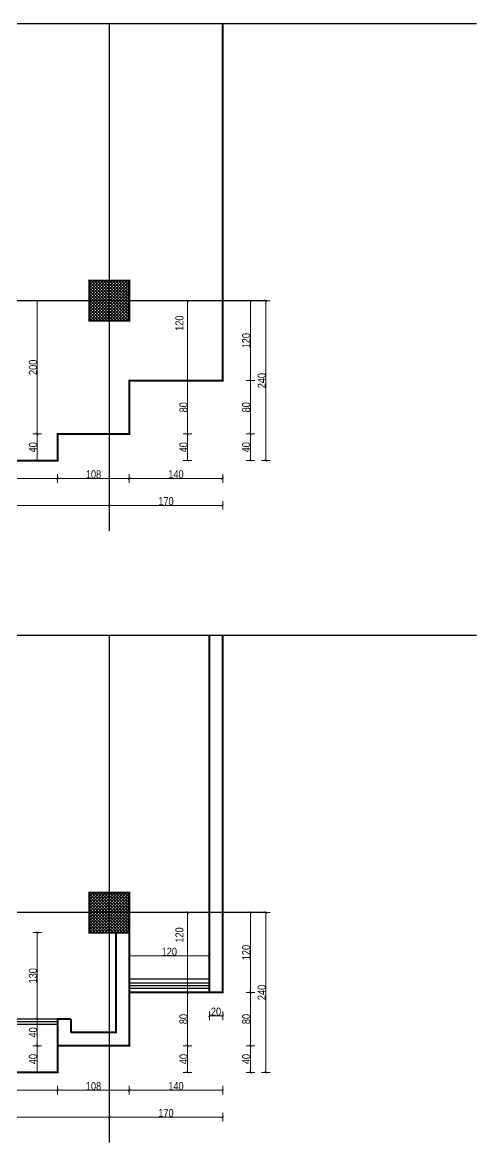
# Model space of a CAD drawing. Extents: x 250879 to 348495, y -51522 to -9360.
# Drawn here: x 273975 to 274656, y -34295 to -32615 of the extents above; entities that cross this region are included whole.
import ezdxf

# ---------------------------------------------------------------- set-up
doc = ezdxf.new("R2010")
doc.units = 0
doc.layers.get('DEFPOINTS').update_dxf_attribs({"color": 9, "linetype": 'CONTINUOUS'})
for name, color, linetype in [('AXIS', 1, 'CONTINUOUS'), ('CURTAIN', 150, 'CONTINUOUS'), ('WALL', 7, 'CONTINUOUS')]:
    doc.layers.add(name, color=color, linetype=linetype)
doc.layers.add('dimention', color=151, linetype='CONTINUOUS', lineweight=13)
doc.styles.add('yon', font='ARIALN.TTF')
doc.dimstyles.new('CM', dxfattribs={"dimscale": 0, "dimtxt": 12, "dimasz": 0.4, "dimexe": 50, "dimexo": 1000, "dimgap": 0.03, "dimtad": 1, "dimdec": 0, "dimzin": 0, "dimdsep": 46, "dimtxsty": 'yon', "dimblk": 'Ar thick3', "dimcen": 3, "dimdle": 8, "dimse1": 1, "dimse2": 1, "dimclrd": 8, "dimclre": 8, "dimclrt": 30, "dimadec": 0, "dimazin": 0, "dimtfac": 1, "dimtdec": 0, "dimtix": 1, "dimtmove": 1, "dimatfit": 3, "dimfxl": 50, "dimtolj": 1, "dimtzin": 0, "dimlwd": 9, "dimarcsym": 0})

# ---------------------------------------------------------------- blocks, each defined once
blk = doc.blocks.new('Ar thick3')
at = {"layer": 'dimention'}
blk.add_line((0, 16.2), (0, -16.2), dxfattribs=at)
at = {"layer": 'dimention', "const_width": 1.5}
blk.add_lwpolyline([(-5, -5.1), (5, 4.9)], dxfattribs=at)
blk = doc.blocks.new('*D1362')
at = {"layer": 'DEFPOINTS', "color": 0, "linetype": 'Continuous', "transparency": 16777216}
for p in [(274192.7, -33950), (274171.3, -34069.8), (274222.9, -34069.8)]:
    blk.add_point(p, dxfattribs=at)
at = {"layer": 'WALL', "color": 8, "linetype": 'Continuous', "lineweight": 9, "transparency": 16777216}
blk.add_line((274222.9, -33950.4), (274222.9, -34069.4), dxfattribs=at)
at = {"layer": 'WALL', "color": 8, "linetype": 'Continuous', "lineweight": 9, "transparency": 16777216, "xscale": 0.4, "yscale": 0.4, "zscale": 0.4}
for p, rotation in [((274222.9, -33950), 90), ((274222.9, -34069.8), 270)]:
    blk.add_blockref('Ar thick3', p, dxfattribs=dict(at, rotation=rotation))
at = {"layer": 'WALL', "color": 30, "linetype": 'Continuous', "transparency": 16777216, "insert": (274210.6, -33983.6), "char_height": 12, "attachment_point": 5, "rotation": 90, "style": 'yon'}
blk.add_mtext('\\A1;120', dxfattribs=at)
blk = doc.blocks.new('*D1363')
at = {"layer": 'DEFPOINTS', "color": 0, "linetype": 'Continuous', "transparency": 16777216}
for p in [(274135.4, -34149.7), (274027.9, -34189.7), (274222.8, -34189.7)]:
    blk.add_point(p, dxfattribs=at)
at = {"layer": 'WALL', "color": 8, "linetype": 'Continuous', "lineweight": 9, "transparency": 16777216}
blk.add_line((274222.8, -34150.1), (274222.8, -34189.3), dxfattribs=at)
at = {"layer": 'WALL', "color": 8, "linetype": 'Continuous', "lineweight": 9, "transparency": 16777216, "xscale": 0.4, "yscale": 0.4, "zscale": 0.4}
for p, rotation in [((274222.8, -34149.7), 90), ((274222.8, -34189.7), 270)]:
    blk.add_blockref('Ar thick3', p, dxfattribs=dict(at, rotation=rotation))
at = {"layer": 'WALL', "color": 30, "linetype": 'Continuous', "transparency": 16777216, "insert": (274216.7, -34169.7), "char_height": 12, "attachment_point": 5, "rotation": 90, "style": 'yon'}
blk.add_mtext('\\A1;40', dxfattribs=at)
blk = doc.blocks.new('*D1370')
at = {"layer": 'DEFPOINTS', "color": 0, "linetype": 'Continuous', "transparency": 16777216}
for p in [(273747.9, -34189.7), (274027.9, -34189.7), (274027.9, -34216.4)]:
    blk.add_point(p, dxfattribs=at)
at = {"layer": 'WALL', "color": 8, "linetype": 'Continuous', "lineweight": 9, "transparency": 16777216}
blk.add_line((273748.3, -34216.4), (274027.5, -34216.4), dxfattribs=at)
at = {"layer": 'WALL', "color": 8, "linetype": 'Continuous', "lineweight": 9, "transparency": 16777216, "xscale": 0.4, "yscale": 0.4, "zscale": 0.4, "rotation": 180}
blk.add_blockref('Ar thick3', (273747.9, -34216.4), dxfattribs=at)
at = {"layer": 'WALL', "color": 8, "linetype": 'Continuous', "lineweight": 9, "transparency": 16777216, "xscale": 0.4, "yscale": 0.4, "zscale": 0.4}
blk.add_blockref('Ar thick3', (274027.9, -34216.4), dxfattribs=at)
at = {"layer": 'WALL', "color": 30, "linetype": 'Continuous', "transparency": 16777216, "insert": (273887.9, -34210.3), "char_height": 12, "attachment_point": 5, "style": 'yon'}
blk.add_mtext('\\A1;280', dxfattribs=at)
blk = doc.blocks.new('*D1371')
at = {"layer": 'DEFPOINTS', "color": 0, "linetype": 'Continuous', "transparency": 16777216}
for p in [(274135.4, -34149.7), (274027.9, -34189.7), (274135.4, -34216.4)]:
    blk.add_point(p, dxfattribs=at)
at = {"layer": 'WALL', "color": 8, "linetype": 'Continuous', "lineweight": 9, "transparency": 16777216}
blk.add_line((274028.3, -34216.4), (274135, -34216.4), dxfattribs=at)
at = {"layer": 'WALL', "color": 8, "linetype": 'Continuous', "lineweight": 9, "transparency": 16777216, "xscale": 0.4, "yscale": 0.4, "zscale": 0.4, "rotation": 180}
blk.add_blockref('Ar thick3', (274027.9, -34216.4), dxfattribs=at)
at = {"layer": 'WALL', "color": 8, "linetype": 'Continuous', "lineweight": 9, "transparency": 16777216, "xscale": 0.4, "yscale": 0.4, "zscale": 0.4}
blk.add_blockref('Ar thick3', (274135.4, -34216.4), dxfattribs=at)
at = {"layer": 'WALL', "color": 30, "linetype": 'Continuous', "transparency": 16777216, "insert": (274081.7, -34210.3), "char_height": 12, "attachment_point": 5, "style": 'yon'}
blk.add_mtext('\\A1;108', dxfattribs=at)
blk = doc.blocks.new('*D1377')
at = {"layer": 'DEFPOINTS', "color": 0, "linetype": 'Continuous', "transparency": 16777216}
for p in [(273997.1, -34149.7), (274027.9, -34149.7), (274027.9, -34189.7)]:
    blk.add_point(p, dxfattribs=at)
at = {"layer": 'WALL', "color": 8, "linetype": 'Continuous', "lineweight": 9, "transparency": 16777216}
blk.add_line((273997.1, -34189.3), (273997.1, -34150.1), dxfattribs=at)
at = {"layer": 'WALL', "color": 8, "linetype": 'Continuous', "lineweight": 9, "transparency": 16777216, "xscale": 0.4, "yscale": 0.4, "zscale": 0.4}
for p, rotation in [((273997.1, -34149.7), 90), ((273997.1, -34189.7), 270)]:
    blk.add_blockref('Ar thick3', p, dxfattribs=dict(at, rotation=rotation))
at = {"layer": 'WALL', "color": 30, "linetype": 'Continuous', "transparency": 16777216, "insert": (273990.9, -34169.7), "char_height": 12, "attachment_point": 5, "rotation": 90, "style": 'yon'}
blk.add_mtext('\\A1;40', dxfattribs=at)
blk = doc.blocks.new('*D1378')
at = {"layer": 'DEFPOINTS', "color": 0, "linetype": 'Continuous', "transparency": 16777216}
for p in [(273997.1, -34109.7), (274027.9, -34109.7), (274027.9, -34149.7)]:
    blk.add_point(p, dxfattribs=at)
at = {"layer": 'WALL', "color": 8, "linetype": 'Continuous', "lineweight": 9, "transparency": 16777216}
blk.add_line((273997.1, -34149.3), (273997.1, -34110.1), dxfattribs=at)
at = {"layer": 'WALL', "color": 8, "linetype": 'Continuous', "lineweight": 9, "transparency": 16777216, "xscale": 0.4, "yscale": 0.4, "zscale": 0.4}
for p, rotation in [((273997.1, -34109.7), 90), ((273997.1, -34149.7), 270)]:
    blk.add_blockref('Ar thick3', p, dxfattribs=dict(at, rotation=rotation))
at = {"layer": 'WALL', "color": 30, "linetype": 'Continuous', "transparency": 16777216, "insert": (273990.9, -34129.7), "char_height": 12, "attachment_point": 5, "rotation": 90, "style": 'yon'}
blk.add_mtext('\\A1;40', dxfattribs=at)
blk = doc.blocks.new('*D1379')
at = {"layer": 'DEFPOINTS', "color": 0, "linetype": 'Continuous', "transparency": 16777216}
for p in [(273997.1, -33980), (274075.4, -33980), (274027.9, -34109.7)]:
    blk.add_point(p, dxfattribs=at)
at = {"layer": 'WALL', "color": 8, "linetype": 'Continuous', "lineweight": 9, "transparency": 16777216}
blk.add_line((273997.1, -34109.3), (273997.1, -33980.4), dxfattribs=at)
at = {"layer": 'WALL', "color": 8, "linetype": 'Continuous', "lineweight": 9, "transparency": 16777216, "xscale": 0.4, "yscale": 0.4, "zscale": 0.4}
for p, rotation in [((273997.1, -33980), 90), ((273997.1, -34109.7), 270)]:
    blk.add_blockref('Ar thick3', p, dxfattribs=dict(at, rotation=rotation))
at = {"layer": 'WALL', "color": 30, "linetype": 'Continuous', "transparency": 16777216, "insert": (273990.9, -34044.8), "char_height": 12, "attachment_point": 5, "rotation": 90, "style": 'yon'}
blk.add_mtext('\\A1;130', dxfattribs=at)
blk = doc.blocks.new('*D1380')
at = {"layer": 'DEFPOINTS', "color": 0, "linetype": 'Continuous', "transparency": 16777216}
for p in [(274255.4, -33980), (274135.4, -34000.8), (274255.4, -34015)]:
    blk.add_point(p, dxfattribs=at)
at = {"layer": 'WALL', "color": 8, "linetype": 'Continuous', "lineweight": 9, "transparency": 16777216}
blk.add_line((274135.8, -34015), (274255, -34015), dxfattribs=at)
at = {"layer": 'WALL', "color": 8, "linetype": 'Continuous', "lineweight": 9, "transparency": 16777216, "xscale": 0.4, "yscale": 0.4, "zscale": 0.4, "rotation": 180}
blk.add_blockref('Ar thick3', (274135.4, -34015), dxfattribs=at)
at = {"layer": 'WALL', "color": 8, "linetype": 'Continuous', "lineweight": 9, "transparency": 16777216, "xscale": 0.4, "yscale": 0.4, "zscale": 0.4}
blk.add_blockref('Ar thick3', (274255.4, -34015), dxfattribs=at)
at = {"layer": 'WALL', "color": 30, "linetype": 'Continuous', "transparency": 16777216, "insert": (274195.4, -34008.8), "char_height": 12, "attachment_point": 5, "style": 'yon'}
blk.add_mtext('\\A1;120', dxfattribs=at)
blk = doc.blocks.new('*D1381')
at = {"layer": 'DEFPOINTS', "color": 0, "linetype": 'Continuous', "transparency": 16777216}
for p in [(274255.4, -34069.8), (274275.4, -34069.8), (274275.4, -34104.8)]:
    blk.add_point(p, dxfattribs=at)
at = {"layer": 'WALL', "color": 8, "linetype": 'Continuous', "lineweight": 9, "transparency": 16777216}
blk.add_line((274255.8, -34104.8), (274275, -34104.8), dxfattribs=at)
at = {"layer": 'WALL', "color": 8, "linetype": 'Continuous', "lineweight": 9, "transparency": 16777216, "xscale": 0.4, "yscale": 0.4, "zscale": 0.4, "rotation": 180}
blk.add_blockref('Ar thick3', (274255.4, -34104.8), dxfattribs=at)
at = {"layer": 'WALL', "color": 8, "linetype": 'Continuous', "lineweight": 9, "transparency": 16777216, "xscale": 0.4, "yscale": 0.4, "zscale": 0.4}
blk.add_blockref('Ar thick3', (274275.4, -34104.8), dxfattribs=at)
at = {"layer": 'WALL', "color": 30, "linetype": 'Continuous', "transparency": 16777216, "insert": (274265.4, -34098.6), "char_height": 12, "attachment_point": 5, "style": 'yon'}
blk.add_mtext('\\A1;20', dxfattribs=at)
blk = doc.blocks.new('*D1382')
at = {"layer": 'DEFPOINTS', "color": 0, "linetype": 'Continuous', "transparency": 16777216}
for p in [(274298.3, -33950), (274275.4, -34069.8), (274316.9, -34069.8)]:
    blk.add_point(p, dxfattribs=at)
at = {"layer": 'WALL', "color": 8, "linetype": 'Continuous', "lineweight": 9, "transparency": 16777216}
blk.add_line((274316.9, -33950.4), (274316.9, -34069.4), dxfattribs=at)
at = {"layer": 'WALL', "color": 8, "linetype": 'Continuous', "lineweight": 9, "transparency": 16777216, "xscale": 0.4, "yscale": 0.4, "zscale": 0.4}
for p, rotation in [((274316.9, -33950), 90), ((274316.9, -34069.8), 270)]:
    blk.add_blockref('Ar thick3', p, dxfattribs=dict(at, rotation=rotation))
at = {"layer": 'WALL', "color": 30, "linetype": 'Continuous', "transparency": 16777216, "insert": (274310.7, -34009.9), "char_height": 12, "attachment_point": 5, "rotation": 90, "style": 'yon'}
blk.add_mtext('\\A1;120', dxfattribs=at)
blk = doc.blocks.new('*D1383')
at = {"layer": 'DEFPOINTS', "color": 0, "linetype": 'Continuous', "transparency": 16777216}
for p in [(274275.4, -34069.8), (274135.4, -34149.7), (274316.9, -34149.7)]:
    blk.add_point(p, dxfattribs=at)
at = {"layer": 'WALL', "color": 8, "linetype": 'Continuous', "lineweight": 9, "transparency": 16777216}
blk.add_line((274316.9, -34070.2), (274316.9, -34149.3), dxfattribs=at)
at = {"layer": 'WALL', "color": 8, "linetype": 'Continuous', "lineweight": 9, "transparency": 16777216, "xscale": 0.4, "yscale": 0.4, "zscale": 0.4}
for p, rotation in [((274316.9, -34069.8), 90), ((274316.9, -34149.7), 270)]:
    blk.add_blockref('Ar thick3', p, dxfattribs=dict(at, rotation=rotation))
at = {"layer": 'WALL', "color": 30, "linetype": 'Continuous', "transparency": 16777216, "insert": (274310.7, -34109.7), "char_height": 12, "attachment_point": 5, "rotation": 90, "style": 'yon'}
blk.add_mtext('\\A1;80', dxfattribs=at)
blk = doc.blocks.new('*D1384')
at = {"layer": 'DEFPOINTS', "color": 0, "linetype": 'Continuous', "transparency": 16777216}
for p in [(274135.4, -34149.7), (274027.9, -34189.7), (274316.9, -34189.7)]:
    blk.add_point(p, dxfattribs=at)
at = {"layer": 'WALL', "color": 8, "linetype": 'Continuous', "lineweight": 9, "transparency": 16777216}
blk.add_line((274316.9, -34150.1), (274316.9, -34189.3), dxfattribs=at)
at = {"layer": 'WALL', "color": 8, "linetype": 'Continuous', "lineweight": 9, "transparency": 16777216, "xscale": 0.4, "yscale": 0.4, "zscale": 0.4}
for p, rotation in [((274316.9, -34149.7), 90), ((274316.9, -34189.7), 270)]:
    blk.add_blockref('Ar thick3', p, dxfattribs=dict(at, rotation=rotation))
at = {"layer": 'WALL', "color": 30, "linetype": 'Continuous', "transparency": 16777216, "insert": (274310.7, -34169.7), "char_height": 12, "attachment_point": 5, "rotation": 90, "style": 'yon'}
blk.add_mtext('\\A1;40', dxfattribs=at)
blk = doc.blocks.new('*D1385')
at = {"layer": 'DEFPOINTS', "color": 0, "linetype": 'Continuous', "transparency": 16777216}
for p in [(274341.3, -33950), (274316.8, -34189.7), (274340.1, -34189.7)]:
    blk.add_point(p, dxfattribs=at)
at = {"layer": 'WALL', "color": 8, "linetype": 'Continuous', "lineweight": 9, "transparency": 16777216}
blk.add_line((274340.1, -33950.4), (274340.1, -34189.3), dxfattribs=at)
at = {"layer": 'WALL', "color": 8, "linetype": 'Continuous', "lineweight": 9, "transparency": 16777216, "xscale": 0.4, "yscale": 0.4, "zscale": 0.4}
for p, rotation in [((274340.1, -33950), 90), ((274340.1, -34189.7), 270)]:
    blk.add_blockref('Ar thick3', p, dxfattribs=dict(at, rotation=rotation))
at = {"layer": 'WALL', "color": 30, "linetype": 'Continuous', "transparency": 16777216, "insert": (274334, -34069.8), "char_height": 12, "attachment_point": 5, "rotation": 90, "style": 'yon'}
blk.add_mtext('\\A1;240', dxfattribs=at)
blk = doc.blocks.new('*D1387')
at = {"layer": 'DEFPOINTS', "color": 0, "linetype": 'Continuous', "transparency": 16777216}
for p in [(274222.8, -34069.8), (274222.9, -34149.7), (274222.9, -34149.7)]:
    blk.add_point(p, dxfattribs=at)
at = {"layer": 'WALL', "color": 8, "linetype": 'Continuous', "lineweight": 9, "transparency": 16777216}
blk.add_line((274222.9, -34070.2), (274222.9, -34149.3), dxfattribs=at)
at = {"layer": 'WALL', "color": 8, "linetype": 'Continuous', "lineweight": 9, "transparency": 16777216, "xscale": 0.4, "yscale": 0.4, "zscale": 0.4}
for p, rotation in [((274222.9, -34069.8), 90), ((274222.9, -34149.7), 270)]:
    blk.add_blockref('Ar thick3', p, dxfattribs=dict(at, rotation=rotation))
at = {"layer": 'WALL', "color": 30, "linetype": 'Continuous', "transparency": 16777216, "insert": (274216.7, -34109.7), "char_height": 12, "attachment_point": 5, "rotation": 90, "style": 'yon'}
blk.add_mtext('\\A1;80', dxfattribs=at)
blk = doc.blocks.new('*D1388')
at = {"layer": 'DEFPOINTS', "color": 0, "linetype": 'Continuous', "transparency": 16777216}
for p in [(274275.4, -34069.8), (274135.4, -34149.7), (274275.4, -34216.5)]:
    blk.add_point(p, dxfattribs=at)
at = {"layer": 'WALL', "color": 8, "linetype": 'Continuous', "lineweight": 9, "transparency": 16777216}
blk.add_line((274135.8, -34216.5), (274275, -34216.5), dxfattribs=at)
at = {"layer": 'WALL', "color": 8, "linetype": 'Continuous', "lineweight": 9, "transparency": 16777216, "xscale": 0.4, "yscale": 0.4, "zscale": 0.4, "rotation": 180}
blk.add_blockref('Ar thick3', (274135.4, -34216.5), dxfattribs=at)
at = {"layer": 'WALL', "color": 8, "linetype": 'Continuous', "lineweight": 9, "transparency": 16777216, "xscale": 0.4, "yscale": 0.4, "zscale": 0.4}
blk.add_blockref('Ar thick3', (274275.4, -34216.5), dxfattribs=at)
at = {"layer": 'WALL', "color": 30, "linetype": 'Continuous', "transparency": 16777216, "insert": (274205.4, -34210.3), "char_height": 12, "attachment_point": 5, "style": 'yon'}
blk.add_mtext('\\A1;140', dxfattribs=at)
blk = doc.blocks.new('*D1389')
at = {"layer": 'DEFPOINTS', "color": 0, "linetype": 'Continuous', "transparency": 16777216}
for p in [(274105.4, -34069.8), (274275.4, -34069.8), (274105.4, -34256.8)]:
    blk.add_point(p, dxfattribs=at)
at = {"layer": 'WALL', "color": 8, "linetype": 'Continuous', "lineweight": 9, "transparency": 16777216}
blk.add_line((274275, -34256.8), (274105.8, -34256.8), dxfattribs=at)
at = {"layer": 'WALL', "color": 8, "linetype": 'Continuous', "lineweight": 9, "transparency": 16777216, "xscale": 0.4, "yscale": 0.4, "zscale": 0.4, "rotation": 180}
blk.add_blockref('Ar thick3', (274105.4, -34256.8), dxfattribs=at)
at = {"layer": 'WALL', "color": 8, "linetype": 'Continuous', "lineweight": 9, "transparency": 16777216, "xscale": 0.4, "yscale": 0.4, "zscale": 0.4}
blk.add_blockref('Ar thick3', (274275.4, -34256.8), dxfattribs=at)
at = {"layer": 'WALL', "color": 30, "linetype": 'Continuous', "transparency": 16777216, "insert": (274190.4, -34250.6), "char_height": 12, "attachment_point": 5, "style": 'yon'}
blk.add_mtext('\\A1;170', dxfattribs=at)
blk = doc.blocks.new('*D1390')
at = {"layer": 'DEFPOINTS', "color": 0, "linetype": 'Continuous', "transparency": 16777216}
for p in [(274105.4, -34069.8), (273480.4, -34256.8), (273480.4, -34256.8)]:
    blk.add_point(p, dxfattribs=at)
at = {"layer": 'WALL', "color": 8, "linetype": 'Continuous', "lineweight": 9, "transparency": 16777216}
blk.add_line((274105, -34256.8), (273480.8, -34256.8), dxfattribs=at)
at = {"layer": 'WALL', "color": 8, "linetype": 'Continuous', "lineweight": 9, "transparency": 16777216, "xscale": 0.4, "yscale": 0.4, "zscale": 0.4, "rotation": 180}
blk.add_blockref('Ar thick3', (273480.4, -34256.8), dxfattribs=at)
at = {"layer": 'WALL', "color": 8, "linetype": 'Continuous', "lineweight": 9, "transparency": 16777216, "xscale": 0.4, "yscale": 0.4, "zscale": 0.4}
blk.add_blockref('Ar thick3', (274105.4, -34256.8), dxfattribs=at)
at = {"layer": 'WALL', "color": 30, "linetype": 'Continuous', "transparency": 16777216, "insert": (273792.9, -34250.6), "char_height": 12, "attachment_point": 5, "style": 'yon'}
blk.add_mtext('\\A1;625', dxfattribs=at)
blk = doc.blocks.new('*D1394')
at = {"layer": 'DEFPOINTS', "color": 0, "linetype": 'Continuous', "transparency": 16777216}
for p in [(274192.7, -33032.4), (274171.3, -33152.2), (274222.9, -33152.2)]:
    blk.add_point(p, dxfattribs=at)
at = {"layer": 'WALL', "color": 8, "linetype": 'Continuous', "lineweight": 9, "transparency": 16777216}
blk.add_line((274222.9, -33032.8), (274222.9, -33151.8), dxfattribs=at)
at = {"layer": 'WALL', "color": 8, "linetype": 'Continuous', "lineweight": 9, "transparency": 16777216, "xscale": 0.4, "yscale": 0.4, "zscale": 0.4}
for p, rotation in [((274222.9, -33032.4), 90), ((274222.9, -33152.2), 270)]:
    blk.add_blockref('Ar thick3', p, dxfattribs=dict(at, rotation=rotation))
at = {"layer": 'WALL', "color": 30, "linetype": 'Continuous', "transparency": 16777216, "insert": (274210.6, -33066), "char_height": 12, "attachment_point": 5, "rotation": 90, "style": 'yon'}
blk.add_mtext('\\A1;120', dxfattribs=at)
blk = doc.blocks.new('*D1395')
at = {"layer": 'DEFPOINTS', "color": 0, "linetype": 'Continuous', "transparency": 16777216}
for p in [(274135.4, -33232.1), (274027.9, -33272.1), (274222.8, -33272.1)]:
    blk.add_point(p, dxfattribs=at)
at = {"layer": 'WALL', "color": 8, "linetype": 'Continuous', "lineweight": 9, "transparency": 16777216}
blk.add_line((274222.8, -33232.5), (274222.8, -33271.7), dxfattribs=at)
at = {"layer": 'WALL', "color": 8, "linetype": 'Continuous', "lineweight": 9, "transparency": 16777216, "xscale": 0.4, "yscale": 0.4, "zscale": 0.4}
for p, rotation in [((274222.8, -33232.1), 90), ((274222.8, -33272.1), 270)]:
    blk.add_blockref('Ar thick3', p, dxfattribs=dict(at, rotation=rotation))
at = {"layer": 'WALL', "color": 30, "linetype": 'Continuous', "transparency": 16777216, "insert": (274216.7, -33252.1), "char_height": 12, "attachment_point": 5, "rotation": 90, "style": 'yon'}
blk.add_mtext('\\A1;40', dxfattribs=at)
blk = doc.blocks.new('*D1400')
at = {"layer": 'DEFPOINTS', "color": 0, "linetype": 'Continuous', "transparency": 16777216}
for p in [(273747.9, -33272.1), (274027.9, -33272.1), (274027.9, -33298.8)]:
    blk.add_point(p, dxfattribs=at)
at = {"layer": 'WALL', "color": 8, "linetype": 'Continuous', "lineweight": 9, "transparency": 16777216}
blk.add_line((273748.3, -33298.8), (274027.5, -33298.8), dxfattribs=at)
at = {"layer": 'WALL', "color": 8, "linetype": 'Continuous', "lineweight": 9, "transparency": 16777216, "xscale": 0.4, "yscale": 0.4, "zscale": 0.4, "rotation": 180}
blk.add_blockref('Ar thick3', (273747.9, -33298.8), dxfattribs=at)
at = {"layer": 'WALL', "color": 8, "linetype": 'Continuous', "lineweight": 9, "transparency": 16777216, "xscale": 0.4, "yscale": 0.4, "zscale": 0.4}
blk.add_blockref('Ar thick3', (274027.9, -33298.8), dxfattribs=at)
at = {"layer": 'WALL', "color": 30, "linetype": 'Continuous', "transparency": 16777216, "insert": (273887.9, -33292.7), "char_height": 12, "attachment_point": 5, "style": 'yon'}
blk.add_mtext('\\A1;280', dxfattribs=at)
blk = doc.blocks.new('*D1401')
at = {"layer": 'DEFPOINTS', "color": 0, "linetype": 'Continuous', "transparency": 16777216}
for p in [(274135.4, -33232.1), (274027.9, -33272.1), (274135.4, -33298.8)]:
    blk.add_point(p, dxfattribs=at)
at = {"layer": 'WALL', "color": 8, "linetype": 'Continuous', "lineweight": 9, "transparency": 16777216}
blk.add_line((274028.3, -33298.8), (274135, -33298.8), dxfattribs=at)
at = {"layer": 'WALL', "color": 8, "linetype": 'Continuous', "lineweight": 9, "transparency": 16777216, "xscale": 0.4, "yscale": 0.4, "zscale": 0.4, "rotation": 180}
blk.add_blockref('Ar thick3', (274027.9, -33298.8), dxfattribs=at)
at = {"layer": 'WALL', "color": 8, "linetype": 'Continuous', "lineweight": 9, "transparency": 16777216, "xscale": 0.4, "yscale": 0.4, "zscale": 0.4}
blk.add_blockref('Ar thick3', (274135.4, -33298.8), dxfattribs=at)
at = {"layer": 'WALL', "color": 30, "linetype": 'Continuous', "transparency": 16777216, "insert": (274081.7, -33292.7), "char_height": 12, "attachment_point": 5, "style": 'yon'}
blk.add_mtext('\\A1;108', dxfattribs=at)
blk = doc.blocks.new('*D1406')
at = {"layer": 'DEFPOINTS', "color": 0, "linetype": 'Continuous', "transparency": 16777216}
for p in [(273997.1, -33232.1), (274027.9, -33232.1), (274027.9, -33272.1)]:
    blk.add_point(p, dxfattribs=at)
at = {"layer": 'WALL', "color": 8, "linetype": 'Continuous', "lineweight": 9, "transparency": 16777216}
blk.add_line((273997.1, -33271.7), (273997.1, -33232.5), dxfattribs=at)
at = {"layer": 'WALL', "color": 8, "linetype": 'Continuous', "lineweight": 9, "transparency": 16777216, "xscale": 0.4, "yscale": 0.4, "zscale": 0.4}
for p, rotation in [((273997.1, -33232.1), 90), ((273997.1, -33272.1), 270)]:
    blk.add_blockref('Ar thick3', p, dxfattribs=dict(at, rotation=rotation))
at = {"layer": 'WALL', "color": 30, "linetype": 'Continuous', "transparency": 16777216, "insert": (273990.9, -33252.1), "char_height": 12, "attachment_point": 5, "rotation": 90, "style": 'yon'}
blk.add_mtext('\\A1;40', dxfattribs=at)
blk = doc.blocks.new('*D1407')
at = {"layer": 'DEFPOINTS', "color": 0, "linetype": 'Continuous', "transparency": 16777216}
for p in [(273997.1, -33032.4), (274033.8, -33032.4), (273997.1, -33232.1)]:
    blk.add_point(p, dxfattribs=at)
at = {"layer": 'WALL', "color": 8, "linetype": 'Continuous', "lineweight": 9, "transparency": 16777216}
blk.add_line((273997.1, -33231.7), (273997.1, -33032.8), dxfattribs=at)
at = {"layer": 'WALL', "color": 8, "linetype": 'Continuous', "lineweight": 9, "transparency": 16777216, "xscale": 0.4, "yscale": 0.4, "zscale": 0.4}
for p, rotation in [((273997.1, -33032.4), 90), ((273997.1, -33232.1), 270)]:
    blk.add_blockref('Ar thick3', p, dxfattribs=dict(at, rotation=rotation))
at = {"layer": 'WALL', "color": 30, "linetype": 'Continuous', "transparency": 16777216, "insert": (273990.9, -33132.2), "char_height": 12, "attachment_point": 5, "rotation": 90, "style": 'yon'}
blk.add_mtext('\\A1;200', dxfattribs=at)
blk = doc.blocks.new('*D1408')
at = {"layer": 'DEFPOINTS', "color": 0, "linetype": 'Continuous', "transparency": 16777216}
for p in [(274298.3, -33032.4), (274275.4, -33152.2), (274316.9, -33152.2)]:
    blk.add_point(p, dxfattribs=at)
at = {"layer": 'WALL', "color": 8, "linetype": 'Continuous', "lineweight": 9, "transparency": 16777216}
blk.add_line((274316.9, -33032.8), (274316.9, -33151.8), dxfattribs=at)
at = {"layer": 'WALL', "color": 8, "linetype": 'Continuous', "lineweight": 9, "transparency": 16777216, "xscale": 0.4, "yscale": 0.4, "zscale": 0.4}
for p, rotation in [((274316.9, -33032.4), 90), ((274316.9, -33152.2), 270)]:
    blk.add_blockref('Ar thick3', p, dxfattribs=dict(at, rotation=rotation))
at = {"layer": 'WALL', "color": 30, "linetype": 'Continuous', "transparency": 16777216, "insert": (274310.7, -33092.3), "char_height": 12, "attachment_point": 5, "rotation": 90, "style": 'yon'}
blk.add_mtext('\\A1;120', dxfattribs=at)
blk = doc.blocks.new('*D1409')
at = {"layer": 'DEFPOINTS', "color": 0, "linetype": 'Continuous', "transparency": 16777216}
for p in [(274275.4, -33152.2), (274135.4, -33232.1), (274316.9, -33232.1)]:
    blk.add_point(p, dxfattribs=at)
at = {"layer": 'WALL', "color": 8, "linetype": 'Continuous', "lineweight": 9, "transparency": 16777216}
blk.add_line((274316.9, -33152.6), (274316.9, -33231.7), dxfattribs=at)
at = {"layer": 'WALL', "color": 8, "linetype": 'Continuous', "lineweight": 9, "transparency": 16777216, "xscale": 0.4, "yscale": 0.4, "zscale": 0.4}
for p, rotation in [((274316.9, -33152.2), 90), ((274316.9, -33232.1), 270)]:
    blk.add_blockref('Ar thick3', p, dxfattribs=dict(at, rotation=rotation))
at = {"layer": 'WALL', "color": 30, "linetype": 'Continuous', "transparency": 16777216, "insert": (274310.7, -33192.1), "char_height": 12, "attachment_point": 5, "rotation": 90, "style": 'yon'}
blk.add_mtext('\\A1;80', dxfattribs=at)
blk = doc.blocks.new('*D1410')
at = {"layer": 'DEFPOINTS', "color": 0, "linetype": 'Continuous', "transparency": 16777216}
for p in [(274135.4, -33232.1), (274027.9, -33272.1), (274316.9, -33272.1)]:
    blk.add_point(p, dxfattribs=at)
at = {"layer": 'WALL', "color": 8, "linetype": 'Continuous', "lineweight": 9, "transparency": 16777216}
blk.add_line((274316.9, -33232.5), (274316.9, -33271.7), dxfattribs=at)
at = {"layer": 'WALL', "color": 8, "linetype": 'Continuous', "lineweight": 9, "transparency": 16777216, "xscale": 0.4, "yscale": 0.4, "zscale": 0.4}
for p, rotation in [((274316.9, -33232.1), 90), ((274316.9, -33272.1), 270)]:
    blk.add_blockref('Ar thick3', p, dxfattribs=dict(at, rotation=rotation))
at = {"layer": 'WALL', "color": 30, "linetype": 'Continuous', "transparency": 16777216, "insert": (274310.7, -33252.1), "char_height": 12, "attachment_point": 5, "rotation": 90, "style": 'yon'}
blk.add_mtext('\\A1;40', dxfattribs=at)
blk = doc.blocks.new('*D1411')
at = {"layer": 'DEFPOINTS', "color": 0, "linetype": 'Continuous', "transparency": 16777216}
for p in [(274341.3, -33032.4), (274316.8, -33272.1), (274340.1, -33272.1)]:
    blk.add_point(p, dxfattribs=at)
at = {"layer": 'WALL', "color": 8, "linetype": 'Continuous', "lineweight": 9, "transparency": 16777216}
blk.add_line((274340.1, -33032.8), (274340.1, -33271.7), dxfattribs=at)
at = {"layer": 'WALL', "color": 8, "linetype": 'Continuous', "lineweight": 9, "transparency": 16777216, "xscale": 0.4, "yscale": 0.4, "zscale": 0.4}
for p, rotation in [((274340.1, -33032.4), 90), ((274340.1, -33272.1), 270)]:
    blk.add_blockref('Ar thick3', p, dxfattribs=dict(at, rotation=rotation))
at = {"layer": 'WALL', "color": 30, "linetype": 'Continuous', "transparency": 16777216, "insert": (274334, -33152.2), "char_height": 12, "attachment_point": 5, "rotation": 90, "style": 'yon'}
blk.add_mtext('\\A1;240', dxfattribs=at)
blk = doc.blocks.new('*D1412')
at = {"layer": 'DEFPOINTS', "color": 0, "linetype": 'Continuous', "transparency": 16777216}
for p in [(274222.8, -33152.2), (274222.9, -33232.1), (274222.9, -33232.1)]:
    blk.add_point(p, dxfattribs=at)
at = {"layer": 'WALL', "color": 8, "linetype": 'Continuous', "lineweight": 9, "transparency": 16777216}
blk.add_line((274222.9, -33152.6), (274222.9, -33231.7), dxfattribs=at)
at = {"layer": 'WALL', "color": 8, "linetype": 'Continuous', "lineweight": 9, "transparency": 16777216, "xscale": 0.4, "yscale": 0.4, "zscale": 0.4}
for p, rotation in [((274222.9, -33152.2), 90), ((274222.9, -33232.1), 270)]:
    blk.add_blockref('Ar thick3', p, dxfattribs=dict(at, rotation=rotation))
at = {"layer": 'WALL', "color": 30, "linetype": 'Continuous', "transparency": 16777216, "insert": (274216.7, -33192.1), "char_height": 12, "attachment_point": 5, "rotation": 90, "style": 'yon'}
blk.add_mtext('\\A1;80', dxfattribs=at)
blk = doc.blocks.new('*D1413')
at = {"layer": 'DEFPOINTS', "color": 0, "linetype": 'Continuous', "transparency": 16777216}
for p in [(274275.4, -33152.2), (274135.4, -33232.1), (274275.4, -33298.9)]:
    blk.add_point(p, dxfattribs=at)
at = {"layer": 'WALL', "color": 8, "linetype": 'Continuous', "lineweight": 9, "transparency": 16777216}
blk.add_line((274135.8, -33298.9), (274275, -33298.9), dxfattribs=at)
at = {"layer": 'WALL', "color": 8, "linetype": 'Continuous', "lineweight": 9, "transparency": 16777216, "xscale": 0.4, "yscale": 0.4, "zscale": 0.4, "rotation": 180}
blk.add_blockref('Ar thick3', (274135.4, -33298.9), dxfattribs=at)
at = {"layer": 'WALL', "color": 8, "linetype": 'Continuous', "lineweight": 9, "transparency": 16777216, "xscale": 0.4, "yscale": 0.4, "zscale": 0.4}
blk.add_blockref('Ar thick3', (274275.4, -33298.9), dxfattribs=at)
at = {"layer": 'WALL', "color": 30, "linetype": 'Continuous', "transparency": 16777216, "insert": (274205.4, -33292.7), "char_height": 12, "attachment_point": 5, "style": 'yon'}
blk.add_mtext('\\A1;140', dxfattribs=at)
blk = doc.blocks.new('*D1414')
at = {"layer": 'DEFPOINTS', "color": 0, "linetype": 'Continuous', "transparency": 16777216}
for p in [(274105.4, -33152.2), (274275.4, -33152.2), (274105.4, -33339.2)]:
    blk.add_point(p, dxfattribs=at)
at = {"layer": 'WALL', "color": 8, "linetype": 'Continuous', "lineweight": 9, "transparency": 16777216}
blk.add_line((274275, -33339.2), (274105.8, -33339.2), dxfattribs=at)
at = {"layer": 'WALL', "color": 8, "linetype": 'Continuous', "lineweight": 9, "transparency": 16777216, "xscale": 0.4, "yscale": 0.4, "zscale": 0.4, "rotation": 180}
blk.add_blockref('Ar thick3', (274105.4, -33339.2), dxfattribs=at)
at = {"layer": 'WALL', "color": 8, "linetype": 'Continuous', "lineweight": 9, "transparency": 16777216, "xscale": 0.4, "yscale": 0.4, "zscale": 0.4}
blk.add_blockref('Ar thick3', (274275.4, -33339.2), dxfattribs=at)
at = {"layer": 'WALL', "color": 30, "linetype": 'Continuous', "transparency": 16777216, "insert": (274190.4, -33333), "char_height": 12, "attachment_point": 5, "style": 'yon'}
blk.add_mtext('\\A1;170', dxfattribs=at)
blk = doc.blocks.new('*D1415')
at = {"layer": 'DEFPOINTS', "color": 0, "linetype": 'Continuous', "transparency": 16777216}
for p in [(274105.4, -33152.2), (273480.4, -33339.2), (273480.4, -33339.2)]:
    blk.add_point(p, dxfattribs=at)
at = {"layer": 'WALL', "color": 8, "linetype": 'Continuous', "lineweight": 9, "transparency": 16777216}
blk.add_line((274105, -33339.2), (273480.8, -33339.2), dxfattribs=at)
at = {"layer": 'WALL', "color": 8, "linetype": 'Continuous', "lineweight": 9, "transparency": 16777216, "xscale": 0.4, "yscale": 0.4, "zscale": 0.4, "rotation": 180}
blk.add_blockref('Ar thick3', (273480.4, -33339.2), dxfattribs=at)
at = {"layer": 'WALL', "color": 8, "linetype": 'Continuous', "lineweight": 9, "transparency": 16777216, "xscale": 0.4, "yscale": 0.4, "zscale": 0.4}
blk.add_blockref('Ar thick3', (274105.4, -33339.2), dxfattribs=at)
at = {"layer": 'WALL', "color": 30, "linetype": 'Continuous', "transparency": 16777216, "insert": (273792.9, -33333), "char_height": 12, "attachment_point": 5, "style": 'yon'}
blk.add_mtext('\\A1;625', dxfattribs=at)

msp = doc.modelspace()

# ---------------------------------------------------------------- hatches: boundary and pattern name
at = {"layer": 'AXIS'}
h = msp.add_hatch(dxfattribs=at)
h.set_pattern_fill('ANSI37', color=256, style=0)
h.set_pattern_definition([(45, (-8644.8782, 8143.2964), (-2.24506403, 2.24506403), []), (135, (-8644.8782, 8143.2964), (-2.24506403, -2.24506403), [])])
h.paths.add_polyline_path([(274135.43145, -33002.36165), (274105.43145, -33002.36165), (274105.43145, -33032.36165), (274135.43145, -33032.36165)])
h.paths.add_polyline_path([(274135.43145, -33032.36165), (274105.43145, -33032.36165), (274105.43145, -33062.36165), (274135.43145, -33062.36165)])
h.paths.add_polyline_path([(274105.43145, -33032.36165), (274075.43145, -33032.36165), (274075.43145, -33062.36165), (274105.43145, -33062.36165)])
h.paths.add_polyline_path([(274105.43145, -33002.36165), (274075.43145, -33002.36165), (274075.43145, -33032.36165), (274105.43145, -33032.36165)])
h = msp.add_hatch(dxfattribs=at)
h.set_pattern_fill('ANSI37', color=256, style=0)
h.set_pattern_definition([(45, (-8644.8782, 7225.6914), (-2.24506403, 2.24506403), []), (135, (-8644.8782, 7225.6914), (-2.24506403, -2.24506403), [])])
h.paths.add_polyline_path([(274135.43145, -33919.96667), (274105.43145, -33919.96667), (274105.43145, -33949.96667), (274135.43145, -33949.96667)])
h.paths.add_polyline_path([(274135.43145, -33949.96667), (274105.43145, -33949.96667), (274105.43145, -33979.96667), (274135.43145, -33979.96667)])
h.paths.add_polyline_path([(274105.43145, -33949.96667), (274075.43145, -33949.96667), (274075.43145, -33979.96667), (274105.43145, -33979.96667)])
h.paths.add_polyline_path([(274105.43145, -33919.96667), (274075.43145, -33919.96667), (274075.43145, -33949.96667), (274105.43145, -33949.96667)])

# ---------------------------------------------------------------- linework, layer by layer
for p, q in [((272795.97296, -32616.36277), (274656.19529, -32616.36277)), ((274105.43145, -33377.38556), (274105.43145, -32616.36277)), ((274341.32644, -33032.36165), (272843.03737, -33032.36165)), ((272795.97296, -33533.9678), (274656.19529, -33533.9678)), ((274105.43145, -34294.99058), (274105.43145, -33533.9678)), ((274341.32644, -33949.96667), (272843.03737, -33949.96667))]:
    msp.add_line(p, q, dxfattribs=at)
at = {"layer": 'CURTAIN', "linetype": 'Continuous'}
for p, q in [((274255.43145, -34055.81622), (274135.43145, -34055.81622)), ((274255.43145, -34063.81622), (274135.43145, -34063.81622)), ((274027.93145, -34109.66708), (273747.93145, -34109.66708)), ((274027.93145, -34117.66708), (273747.93145, -34117.66708))]:
    msp.add_line(p, q, dxfattribs=at)
at = {"layer": 'WALL', "linetype": 'Continuous'}
for p, q in [((274275.43145, -33152.21119), (274275.43145, -32938.30275)), ((274255.43145, -33152.21119), (274135.43145, -33152.21119)), ((274135.43145, -33232.06205), (274135.43145, -33152.21119)), ((274135.43145, -33152.21119), (274275.43145, -33152.21119)), ((274027.93145, -33272.06205), (274027.93145, -33232.06205)), ((274135.43145, -33232.06205), (274027.93145, -33232.06205)), ((274027.93145, -33272.06205), (274027.93145, -33232.06205)), ((274027.93145, -33232.06205), (274135.43145, -33232.06205)), ((273747.93145, -33272.06205), (274027.93145, -33272.06205)), ((273747.93145, -33272.06205), (274027.93145, -33272.06205)), ((274115.43145, -34129.66708), (274115.43145, -33979.96667)), ((274135.43145, -33979.96667), (274135.43145, -34149.66708)), ((274255.43145, -34049.81622), (274135.43145, -34049.81622)), ((274255.43145, -34059.81622), (274135.43145, -34059.81622)), ((274255.43145, -34069.81622), (274135.43145, -34069.81622)), ((274027.93145, -34113.66708), (273747.93145, -34113.66708)), ((274027.93145, -34149.66708), (274027.93145, -34109.66708)), ((274027.93145, -34109.66708), (274047.93145, -34109.66708)), ((274047.93145, -34109.66708), (274047.93145, -34129.66708)), ((274047.93145, -34129.66708), (274115.43145, -34129.66708)), ((274027.93145, -34189.66708), (274027.93145, -34149.66708)), ((274135.43145, -34149.66708), (274027.93145, -34149.66708)), ((273747.93145, -34189.66708), (274027.93145, -34189.66708))]:
    msp.add_line(p, q, dxfattribs=at)
at = {"layer": 'WALL', "linetype": 'Continuous', "const_width": 3}
for points in [[(274255.43145, -33152.21119), (274275.43145, -33152.21119), (274275.43145, -32616.36277)], [(272880.43145, -32923.50641), (272880.43145, -33062.36165), (273050.43145, -33062.36165), (273050.43145, -33102.36165), (273330.43145, -33102.36165), (273330.43145, -33062.36165), (273500.43145, -33062.36165), (273500.43145, -33152.21119), (273640.43145, -33152.21119), (273640.43145, -33232.06205), (273747.93145, -33232.06205), (273747.93145, -33272.06205), (274027.93145, -33272.06205), (274027.93145, -33232.06205), (274135.43145, -33232.06205), (274135.43145, -33152.21119), (274275.43145, -33152.21119), (274275.43145, -32927.32081)], [(274135.43145, -33062.36165), (274135.43145, -33002.36165), (274075.43145, -33002.36165), (274075.43145, -33062.36165), (274135.43145, -33062.36165)], [(274135.43145, -33062.36165), (274115.43145, -33062.36165)], [(274027.93145, -33232.06205), (274135.43145, -33232.06205)], [(274255.43145, -34069.81622), (274275.43145, -34069.81622), (274275.43145, -33533.9678)], [(274255.43145, -34049.81622), (274255.43145, -33533.9678)], [(272880.43145, -33841.11144), (272880.43145, -33979.96667), (273050.43145, -33979.96667), (273050.43145, -34019.96667), (273330.43145, -34019.96667), (273330.43145, -33979.96667), (273500.43145, -33979.96667), (273500.43145, -34069.81622), (273640.43145, -34069.81622), (273640.43145, -34149.66708), (273747.93145, -34149.66708), (273747.93145, -34189.66708), (274027.93145, -34189.66708), (274027.93145, -34149.66708), (274135.43145, -34149.66708), (274135.43145, -34069.81622), (274275.43145, -34069.81622), (274275.43145, -33844.92584)], [(274135.43145, -33979.96667), (274135.43145, -33919.96667), (274075.43145, -33919.96667), (274075.43145, -33979.96667), (274135.43145, -33979.96667)], [(274135.43145, -33979.96667), (274135.43145, -34149.66708), (274135.43145, -34149.66708), (274027.93145, -34149.66708)], [(274135.43145, -33979.96667), (274135.43145, -34149.66708), (274027.93145, -34149.66708), (274027.93145, -34109.66708), (274047.93145, -34109.66708)], [(274115.43145, -33979.96667), (274115.43145, -34129.66708), (274047.93145, -34129.66708)], [(274135.43145, -33979.96667), (274115.43145, -33979.96667)], [(274255.43145, -34049.81622), (274255.43145, -34069.81622), (274275.43145, -34069.81622)], [(274047.93145, -34129.66708), (274047.93145, -34109.66708)], [(274027.93145, -34149.66708), (274135.43145, -34149.66708)]]:
    msp.add_lwpolyline(points, dxfattribs=at)
at = {"layer": 'WALL', "linetype": 'Continuous'}
for points in [[(274075.43145, -33062.36165), (274135.43145, -33062.36165), (274135.43145, -33002.36165), (274075.43145, -33002.36165)], [(274075.43145, -33002.36165), (274135.43145, -33002.36165), (274135.43145, -33062.36165), (274075.43145, -33062.36165)], [(274075.43145, -33979.96667), (274135.43145, -33979.96667), (274135.43145, -33919.96667), (274075.43145, -33919.96667)], [(274075.43145, -33919.96667), (274135.43145, -33919.96667), (274135.43145, -33979.96667), (274075.43145, -33979.96667)]]:
    msp.add_lwpolyline(points, close=True, dxfattribs=at)

# ---------------------------------------------------------------- dimensions: what is measured, and where the dimension line sits
for base, p1, p2, picture, middle in [((273997.07535, -33032.36165), (273997.11507, -33232.06205), (274033.83344, -33032.36165), '*D1407', (273990.91848, -33132.21185)), ((274316.85377, -33152.21119), (274298.32444, -33032.36165), (274275.43145, -33152.21119), '*D1408', (274310.69689, -33092.28642)), ((274340.13389, -33272.06205), (274341.32644, -33032.36165), (274316.81405, -33272.06205), '*D1411', (274333.97702, -33152.21185)), ((274316.85377, -33232.06205), (274275.43145, -33152.21119), (274135.43145, -33232.06205), '*D1409', (274310.69689, -33192.13662)), ((274222.88613, -33232.06205), (274222.84641, -33152.21119), (274222.88613, -33232.06205), '*D1412', (274216.72925, -33192.13662)), ((273997.07535, -33232.06205), (274027.93145, -33272.06205), (274027.93145, -33232.06205), '*D1406', (273990.91848, -33252.06205)), ((274222.84641, -33272.06205), (274135.43145, -33232.06205), (274027.93145, -33272.06205), '*D1395', (274216.68954, -33252.06205)), ((274316.85377, -33272.06205), (274135.43145, -33232.06205), (274027.93145, -33272.06205), '*D1410', (274310.69689, -33252.06205)), ((274316.85377, -34069.81622), (274298.32444, -33949.96667), (274275.43145, -34069.81622), '*D1382', (274310.69689, -34009.89145)), ((274340.13389, -34189.66708), (274341.32644, -33949.96667), (274316.81405, -34189.66708), '*D1385', (274333.97702, -34069.81688)), ((273997.07535, -33979.96667), (274027.93145, -34109.66708), (274075.43145, -33979.96667), '*D1379', (273990.91848, -34044.81688)), ((274316.85377, -34149.66708), (274275.43145, -34069.81622), (274135.43145, -34149.66708), '*D1383', (274310.69689, -34109.74165)), ((274222.88613, -34149.66708), (274222.84641, -34069.81622), (274222.88613, -34149.66708), '*D1387', (274216.72925, -34109.74165)), ((273997.07535, -34109.66708), (274027.93145, -34149.66708), (274027.93145, -34109.66708), '*D1378', (273990.91848, -34129.66708)), ((273997.07535, -34149.66708), (274027.93145, -34189.66708), (274027.93145, -34149.66708), '*D1377', (273990.91848, -34169.66708)), ((274222.84641, -34189.66708), (274135.43145, -34149.66708), (274027.93145, -34189.66708), '*D1363', (274216.68954, -34169.66708)), ((274316.85377, -34189.66708), (274135.43145, -34149.66708), (274027.93145, -34189.66708), '*D1384', (274310.69689, -34169.66708))]:
    dim = msp.add_linear_dim(base=base, p1=p1, p2=p2, angle=90, dimstyle='CM', override={"dimscale": 1}, dxfattribs=at)
    dim.commit()
    dim.dimension.update_dxf_attribs({"geometry": picture, "text_midpoint": middle})
for base, p1, p2, picture, middle in [((274222.88613, -33152.21119), (274192.70038, -33032.36165), (274171.34966, -33152.21119), '*D1394', (274216.72925, -33066.0266)), ((274222.88613, -34069.81622), (274192.70038, -33949.96667), (274171.34966, -34069.81622), '*D1362', (274216.72925, -33983.63163))]:
    dim = msp.add_linear_dim(base=base, p1=p1, p2=p2, angle=90, dimstyle='CM', override={"dimscale": 1}, dxfattribs=at)
    dim.commit()
    dim.dimension.update_dxf_attribs({"geometry": picture, "text_midpoint": middle, "dimtype": 160})
for base, p1, p2, picture, middle in [((273480.43145, -33339.18479), (274105.43145, -33152.21119), (273480.43145, -33339.18479), '*D1415', (273792.93145, -33333.02792)), ((274105.43145, -33339.18479), (274275.43145, -33152.21119), (274105.43145, -33152.21119), '*D1414', (274190.43145, -33333.02792)), ((274275.43145, -33298.87644), (274135.43145, -33232.06205), (274275.43145, -33152.21119), '*D1413', (274205.43145, -33292.71957)), ((274135.4314472018, -33298.8367227149), (274027.9314472018, -33272.0620499016), (274135.4314472018, -33232.062049902), '*D1401', (274081.6814472018, -33292.6798468623)), ((274027.93145, -33298.83672), (273747.93145, -33272.06205), (274027.93145, -33272.06205), '*D1400', (273887.93145, -33292.67985)), ((274255.43145, -34014.95225), (274135.43145, -34000.83487), (274255.43145, -33979.96667), '*D1380', (274195.43145, -34008.79537)), ((273480.43145, -34256.78982), (274105.43145, -34069.81622), (273480.43145, -34256.78982), '*D1390', (273792.93145, -34250.63295)), ((274105.43145, -34256.78982), (274275.43145, -34069.81622), (274105.43145, -34069.81622), '*D1389', (274190.43145, -34250.63295)), ((274275.43145, -34216.48147), (274135.43145, -34149.66708), (274275.43145, -34069.81622), '*D1388', (274205.43145, -34210.32459)), ((274275.43145, -34104.80179), (274255.43145, -34069.81622), (274275.43145, -34069.81622), '*D1381', (274265.43145, -34098.64491)), ((274135.4314472018, -34216.4417496937), (274027.9314472018, -34189.6670768804), (274135.4314472018, -34149.6670768808), '*D1371', (274081.6814472018, -34210.284873841)), ((274027.93145, -34216.44175), (273747.93145, -34189.66708), (274027.93145, -34189.66708), '*D1370', (273887.93145, -34210.28487))]:
    dim = msp.add_linear_dim(base=base, p1=p1, p2=p2, dimstyle='CM', override={"dimscale": 1}, dxfattribs=at)
    dim.commit()
    dim.dimension.update_dxf_attribs({"geometry": picture, "text_midpoint": middle})

doc.saveas('drawing.dxf')
